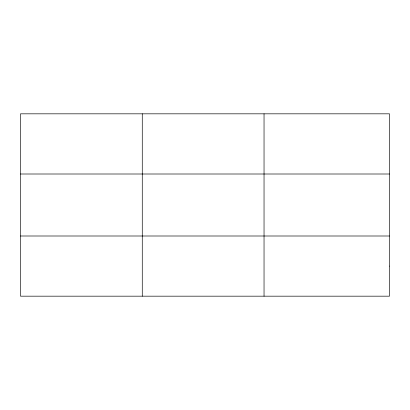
<?xml version="1.0" encoding="UTF-8"?>
<svg xmlns="http://www.w3.org/2000/svg" width="410" height="410" viewBox="0 0 410 410"><rect width="100%" height="100%" fill="white"/><g stroke="black" fill="none" stroke-linecap="round" stroke-linejoin="round"><path stroke-width="0.61" d="M142.27 296.174L142.27 113.826M264.04 296.174L264.04 113.826M20.5 174.004L389.5 174.004M20.5 236.001L389.5 236.001M389.5 266.085L389.5 296.174L20.5 296.174L20.5 113.826L389.5 113.826L389.5 266.085"/></g></svg>
